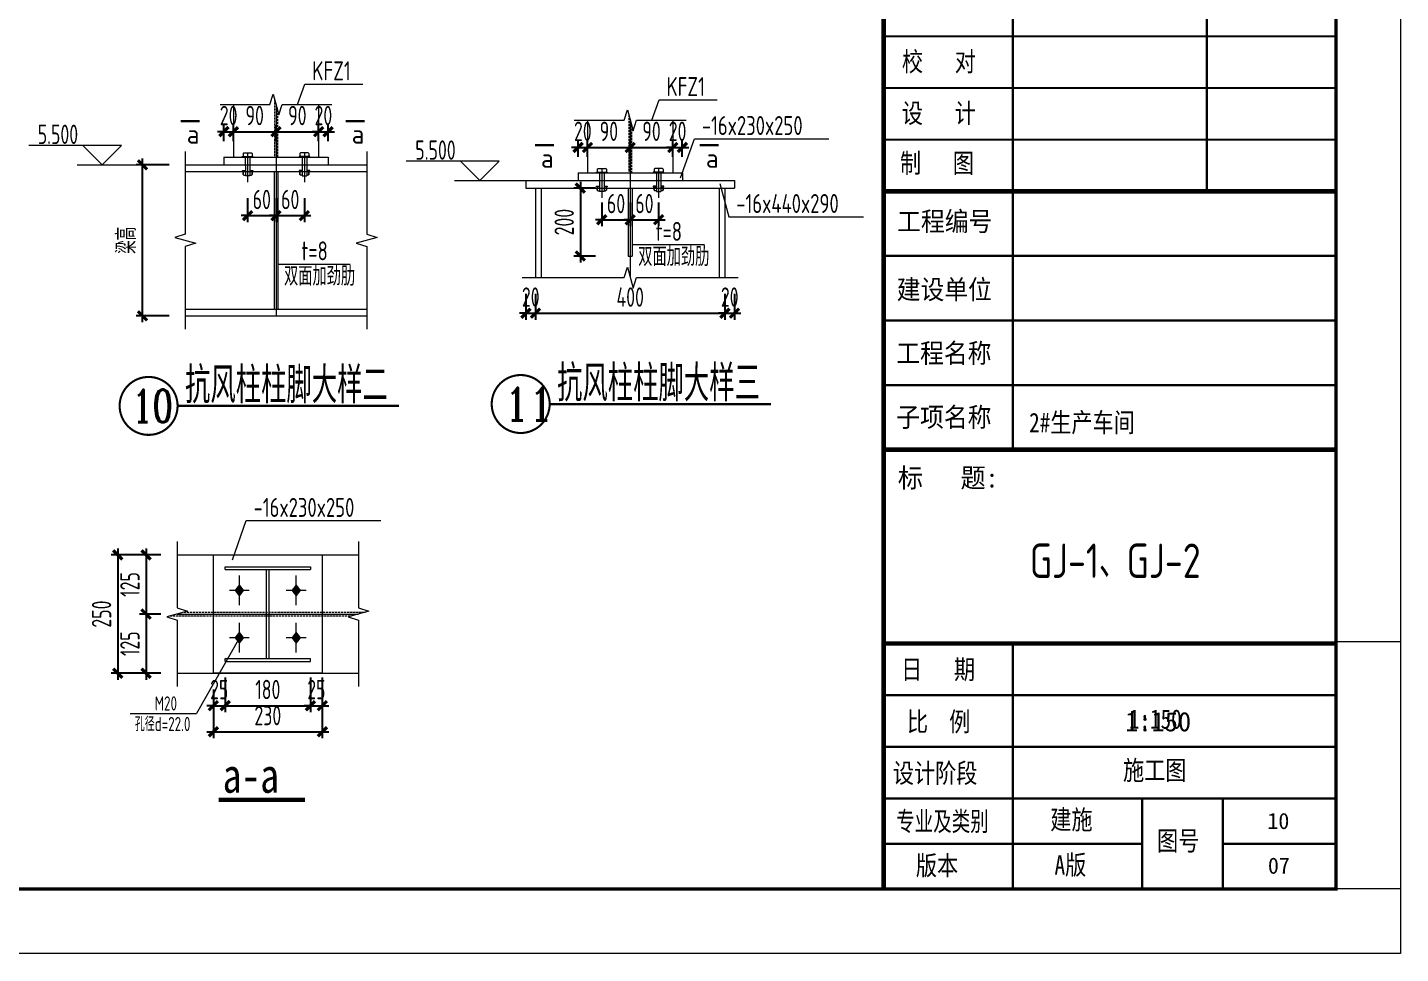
# Model space of a CAD drawing. Header units: millimetres. Extents: x 19781 to 898973, y -947928 to -267362.
# Drawn here: x 533595 to 565476, y -500940 to -479434 of the extents above; entities that cross this region are included whole.
import ezdxf
from ezdxf.enums import TextEntityAlignment as Align

# ---------------------------------------------------------------- set-up
doc = ezdxf.new("R2010")
doc.units = ezdxf.units.MM
doc.header["$LTSCALE"] = 100
doc.linetypes.add('DASH', pattern=[0.35, 0.25, -0.1])
doc.linetypes.add('DOTE', pattern=[2.42, 2, -0.2, 0.02, -0.2])
doc.layers.get('0').update_dxf_attribs({"lineweight": 18})
for name, color, linetype, lineweight in [('10', 7, 'Continuous', 18), ('1000', 2, 'Continuous', 18), ('AXIS', 3, 'Continuous', 18), ('BEAM_CON', 4, 'Continuous', 18), ('BORDER', 7, 'Continuous', 18), ('BZ_标准图框', 7, 'Continuous', 18), ('COLU', 7, 'Continuous', 18), ('DIM', 3, 'Continuous', 18), ('PUB_DIM', 3, 'Continuous', 18), ('PUB_TEXT', 7, 'Continuous', 18), ('PUB_TITLE', 4, 'Continuous', 18), ('TDB_文字', 3, 'Continuous', 18), ('TDB_细实线', 1, 'Continuous', 18), ('TEXT', 7, 'Continuous', 18), ('THICK', 6, 'Continuous', 18), ('THIN', 7, 'Continuous', 18), ('TK(图框线)', 45, 'Continuous', 18)]:
    doc.layers.add(name, color=color, linetype=linetype, lineweight=lineweight)
doc.layers.add('VHSoft_barcode', color=7, linetype='Continuous', lineweight=18, plot=False)
doc.styles.add('-宋体', font='')
doc.styles.add('7MMCN', font='simplex.shx', dxfattribs={"width": 0.7, "bigfont": 'hztxt.shx'})
doc.styles.add('_TCH_LABEL', font='complex.shx', dxfattribs={"bigfont": 'gbcbig.shx'})
doc.styles.add('HT', font='', dxfattribs={"width": 0.8})
doc.styles.add('TDB_仿宋字', font='', dxfattribs={"width": 0.8})
doc.styles.add('TSSD_Label', font='tssdeng.shx', dxfattribs={"width": 0.7, "bigfont": 'hztxt.shx'})
doc.styles.add('TSSD_Norm', font='tssdeng.shx', dxfattribs={"bigfont": 'hztxt.shx'})
doc.styles.add('TSSD_REIN', font='tssdeng.shx', dxfattribs={"width": 0.7, "bigfont": 'hztxt.shx'})
doc.styles.get('-宋体').set_extended_font_data('宋体')
doc.styles.get('HT').set_extended_font_data('宋体')
doc.styles.get('TDB_仿宋字').set_extended_font_data('宋体')
doc.dimstyles.new('TSSD_100_100', dxfattribs={"dimtxt": 300, "dimasz": 100, "dimexe": 100, "dimexo": 250, "dimgap": 100, "dimtad": 1, "dimdec": 0, "dimzin": 0, "dimdsep": 46, "dimtxsty": 'TSSD_REIN', "dimblk": 'ARCHTICK', "dimcen": 0, "dimdle": 100, "dimclrt": 7, "dimadec": 0, "dimazin": 0, "dimtfac": 1, "dimtdec": 0, "dimtix": 1, "dimtmove": 2, "dimatfit": 3, "dimfxl": 1, "dimtolj": 1, "dimtzin": 0, "dimarcsym": 0})

# ---------------------------------------------------------------- blocks, each defined once
blk = doc.blocks.new('_ArchTick_0')
at = {"color": 0, "linetype": 'ByBlock'}
blk.add_lwpolyline([(-0.71, -0.71, 0.5, 0.5, 0), (0.71, 0.71, 0.5, 0.5, 0)], format="xyseb", dxfattribs=at)
blk = doc.blocks.new('*X702')
at = {"layer": 'DIM', "color": 0, "lineweight": -2, "ltscale": 100, "transparency": 16777216}
for p, q in [((536886, -482624), (536116, -482624)), ((536266, -486281), (536266, -482474)), ((536886, -486131), (536116, -486131))]:
    blk.add_line(p, q, dxfattribs=at)
at = {"layer": 'DIM', "color": 0, "lineweight": -2, "ltscale": 100, "transparency": 16777216, "xscale": 150, "yscale": 150, "zscale": 150}
for p, rotation in [((536266, -482624), 90), ((536266, -486131), 270)]:
    blk.add_blockref('_ArchTick_0', p, dxfattribs=dict(at, rotation=rotation))
at = {"layer": 'DIM', "color": 7, "ltscale": 100, "transparency": 16777216, "insert": (535891, -484377), "char_height": 450, "width": 1350, "attachment_point": 5, "rotation": 90, "style": 'TSSD_REIN'}
blk.add_mtext('梁高', dxfattribs=at)
blk = doc.blocks.new('_ARCHTICK')
at = {"color": 0, "linetype": 'ByBlock', "const_width": 0.5}
blk.add_lwpolyline([(-0.5, -0.5), (0.5, 0.5)], dxfattribs=at)
blk = doc.blocks.new('A$C394D3578')
at = {"layer": 'BEAM_CON', "lineweight": 5}
for p, q in [((-913, 39), (887, 39)), ((-913, -21), (-913, 39)), ((887, 39), (887, -21)), ((-913, -21), (887, -21)), ((-43, -1901), (-43, -21)), ((17, -1901), (17, -21)), ((-913, -1901), (887, -1901)), ((-913, -1961), (-913, -1901)), ((-913, -1961), (887, -1961)), ((887, -1961), (887, -1901))]:
    blk.add_line(p, q, dxfattribs=at)
blk = doc.blocks.new('A$C5C7C78FF')
at = {"layer": '10'}
blk.add_hatch(color=0, dxfattribs=at).paths.add_polyline_path([(27, -141), (-73, -11), (27, 119), (127, -11)], flags=0)
at = {"layer": 'AXIS', "color": 0, "linetype": 'ByBlock'}
for p, q in [((27, -311), (27, 289)), ((227, -11), (-173, -11))]:
    blk.add_line(p, q, dxfattribs=at)
blk = doc.blocks.new('*X705')
at = {"layer": 'DIM', "color": 0, "lineweight": -2, "ltscale": 100, "transparency": 16777216}
for p, q in [((538156, -482073), (538156, -481704)), ((538376, -482073), (538376, -481704)), ((538156, -481854), (538006, -481854)), ((538156, -481854), (538376, -481854)), ((538376, -481854), (538526, -481854))]:
    blk.add_line(p, q, dxfattribs=at)
at = {"layer": 'DIM', "color": 0, "lineweight": -2, "ltscale": 100, "transparency": 16777216, "xscale": 150, "yscale": 150, "zscale": 150}
blk.add_blockref('_ArchTick_0', (538156, -481854), dxfattribs=at)
at = {"layer": 'DIM', "color": 0, "lineweight": -2, "ltscale": 100, "transparency": 16777216, "xscale": 150, "yscale": 150, "zscale": 150, "rotation": 180}
blk.add_blockref('_ArchTick_0', (538376, -481854), dxfattribs=at)
at = {"layer": 'DIM', "color": 7, "ltscale": 100, "transparency": 16777216, "insert": (538266, -481479), "char_height": 450, "width": 1530, "attachment_point": 5, "style": 'TSSD_REIN'}
blk.add_mtext('20', dxfattribs=at)
blk = doc.blocks.new('*X706')
at = {"layer": 'DIM', "color": 0, "lineweight": -2, "ltscale": 100, "transparency": 16777216}
for p, q in [((538376, -482073), (538376, -481704)), ((539366, -482073), (539366, -481704)), ((538226, -481854), (539516, -481854))]:
    blk.add_line(p, q, dxfattribs=at)
at = {"layer": 'DIM', "color": 0, "lineweight": -2, "ltscale": 100, "transparency": 16777216, "xscale": 150, "yscale": 150, "zscale": 150, "rotation": 180}
blk.add_blockref('_ArchTick_0', (538376, -481854), dxfattribs=at)
at = {"layer": 'DIM', "color": 0, "lineweight": -2, "ltscale": 100, "transparency": 16777216, "xscale": 150, "yscale": 150, "zscale": 150}
blk.add_blockref('_ArchTick_0', (539366, -481854), dxfattribs=at)
at = {"layer": 'DIM', "color": 7, "ltscale": 100, "transparency": 16777216, "insert": (538871, -481479), "char_height": 450, "width": 1530, "attachment_point": 5, "style": 'TSSD_REIN'}
blk.add_mtext('90', dxfattribs=at)
blk = doc.blocks.new('*X707')
at = {"layer": 'DIM', "color": 0, "lineweight": -2, "ltscale": 100, "transparency": 16777216}
for p, q in [((539366, -482073), (539366, -481704)), ((540356, -482073), (540356, -481704)), ((539216, -481854), (540506, -481854))]:
    blk.add_line(p, q, dxfattribs=at)
at = {"layer": 'DIM', "color": 0, "lineweight": -2, "ltscale": 100, "transparency": 16777216, "xscale": 150, "yscale": 150, "zscale": 150, "rotation": 180}
blk.add_blockref('_ArchTick_0', (539366, -481854), dxfattribs=at)
at = {"layer": 'DIM', "color": 0, "lineweight": -2, "ltscale": 100, "transparency": 16777216, "xscale": 150, "yscale": 150, "zscale": 150}
blk.add_blockref('_ArchTick_0', (540356, -481854), dxfattribs=at)
at = {"layer": 'DIM', "color": 7, "ltscale": 100, "transparency": 16777216, "insert": (539861, -481479), "char_height": 450, "width": 1530, "attachment_point": 5, "style": 'TSSD_REIN'}
blk.add_mtext('90', dxfattribs=at)
blk = doc.blocks.new('*X708')
at = {"layer": 'DIM', "color": 0, "lineweight": -2, "ltscale": 100, "transparency": 16777216}
for p, q in [((540356, -482073), (540356, -481704)), ((540576, -482073), (540576, -481704)), ((540356, -481854), (540206, -481854)), ((540356, -481854), (540576, -481854)), ((540576, -481854), (540726, -481854))]:
    blk.add_line(p, q, dxfattribs=at)
at = {"layer": 'DIM', "color": 0, "lineweight": -2, "ltscale": 100, "transparency": 16777216, "xscale": 150, "yscale": 150, "zscale": 150}
blk.add_blockref('_ArchTick_0', (540356, -481854), dxfattribs=at)
at = {"layer": 'DIM', "color": 0, "lineweight": -2, "ltscale": 100, "transparency": 16777216, "xscale": 150, "yscale": 150, "zscale": 150, "rotation": 180}
blk.add_blockref('_ArchTick_0', (540576, -481854), dxfattribs=at)
at = {"layer": 'DIM', "color": 7, "ltscale": 100, "transparency": 16777216, "insert": (540466, -481479), "char_height": 450, "width": 1530, "attachment_point": 5, "style": 'TSSD_REIN'}
blk.add_mtext('20', dxfattribs=at)
blk = doc.blocks.new('*X709')
at = {"layer": 'DIM', "color": 0, "lineweight": -2, "ltscale": 100, "transparency": 16777216}
for p, q in [((538707, -483401), (538707, -483954)), ((539366, -483401), (539366, -483954)), ((538707, -483804), (538557, -483804)), ((538707, -483804), (539366, -483804)), ((539366, -483804), (539516, -483804))]:
    blk.add_line(p, q, dxfattribs=at)
at = {"layer": 'DIM', "color": 0, "lineweight": -2, "ltscale": 100, "transparency": 16777216, "xscale": 150, "yscale": 150, "zscale": 150}
blk.add_blockref('_ArchTick_0', (538707, -483804), dxfattribs=at)
at = {"layer": 'DIM', "color": 0, "lineweight": -2, "ltscale": 100, "transparency": 16777216, "xscale": 150, "yscale": 150, "zscale": 150, "rotation": 180}
blk.add_blockref('_ArchTick_0', (539366, -483804), dxfattribs=at)
at = {"layer": 'DIM', "color": 7, "ltscale": 100, "transparency": 16777216, "insert": (539036, -483429), "char_height": 450, "width": 1485, "attachment_point": 5, "style": 'TSSD_REIN'}
blk.add_mtext('60', dxfattribs=at)
blk = doc.blocks.new('*X710')
at = {"layer": 'DIM', "color": 0, "lineweight": -2, "ltscale": 100, "transparency": 16777216}
for p, q in [((539366, -483401), (539366, -483954)), ((540025, -483401), (540025, -483954)), ((539366, -483804), (539216, -483804)), ((539366, -483804), (540025, -483804)), ((540025, -483804), (540175, -483804))]:
    blk.add_line(p, q, dxfattribs=at)
at = {"layer": 'DIM', "color": 0, "lineweight": -2, "ltscale": 100, "transparency": 16777216, "xscale": 150, "yscale": 150, "zscale": 150}
blk.add_blockref('_ArchTick_0', (539366, -483804), dxfattribs=at)
at = {"layer": 'DIM', "color": 0, "lineweight": -2, "ltscale": 100, "transparency": 16777216, "xscale": 150, "yscale": 150, "zscale": 150, "rotation": 180}
blk.add_blockref('_ArchTick_0', (540025, -483804), dxfattribs=at)
at = {"layer": 'DIM', "color": 7, "ltscale": 100, "transparency": 16777216, "insert": (539696, -483429), "char_height": 450, "width": 1485, "attachment_point": 5, "style": 'TSSD_REIN'}
blk.add_mtext('60', dxfattribs=at)
blk = doc.blocks.new('*X711')
at = {"layer": 'DIM', "color": 0, "lineweight": -2, "ltscale": 100, "transparency": 16777216}
for p, q in [((538186, -494532), (538186, -495334)), ((537911, -494807), (537911, -495334)), ((537911, -495184), (537761, -495184)), ((537911, -495184), (538186, -495184)), ((538186, -495184), (538336, -495184))]:
    blk.add_line(p, q, dxfattribs=at)
at = {"layer": 'DIM', "color": 0, "lineweight": -2, "ltscale": 100, "transparency": 16777216, "xscale": 150, "yscale": 150, "zscale": 150}
blk.add_blockref('_ArchTick_0', (537911, -495184), dxfattribs=at)
at = {"layer": 'DIM', "color": 0, "lineweight": -2, "ltscale": 100, "transparency": 16777216, "xscale": 150, "yscale": 150, "zscale": 150, "rotation": 180}
blk.add_blockref('_ArchTick_0', (538186, -495184), dxfattribs=at)
at = {"layer": 'DIM', "color": 7, "ltscale": 100, "transparency": 16777216, "insert": (538048, -494809), "char_height": 450, "width": 1530, "attachment_point": 5, "style": 'TSSD_REIN'}
blk.add_mtext('25', dxfattribs=at)
blk = doc.blocks.new('*X712')
at = {"layer": 'DIM', "color": 0, "lineweight": -2, "ltscale": 100, "transparency": 16777216}
for p, q in [((538186, -494532), (538186, -495334)), ((540166, -494532), (540166, -495334)), ((538036, -495184), (540316, -495184))]:
    blk.add_line(p, q, dxfattribs=at)
at = {"layer": 'DIM', "color": 0, "lineweight": -2, "ltscale": 100, "transparency": 16777216, "xscale": 150, "yscale": 150, "zscale": 150, "rotation": 180}
blk.add_blockref('_ArchTick_0', (538186, -495184), dxfattribs=at)
at = {"layer": 'DIM', "color": 0, "lineweight": -2, "ltscale": 100, "transparency": 16777216, "xscale": 150, "yscale": 150, "zscale": 150}
blk.add_blockref('_ArchTick_0', (540166, -495184), dxfattribs=at)
at = {"layer": 'DIM', "color": 7, "ltscale": 100, "transparency": 16777216, "insert": (539176, -494809), "char_height": 450, "width": 2295, "attachment_point": 5, "style": 'TSSD_REIN'}
blk.add_mtext('180', dxfattribs=at)
blk = doc.blocks.new('*X713')
at = {"layer": 'DIM', "color": 0, "lineweight": -2, "ltscale": 100, "transparency": 16777216}
for p, q in [((540166, -494532), (540166, -495334)), ((540441, -494532), (540441, -495334)), ((540166, -495184), (540016, -495184)), ((540166, -495184), (540441, -495184)), ((540441, -495184), (540591, -495184))]:
    blk.add_line(p, q, dxfattribs=at)
at = {"layer": 'DIM', "color": 0, "lineweight": -2, "ltscale": 100, "transparency": 16777216, "xscale": 150, "yscale": 150, "zscale": 150}
blk.add_blockref('_ArchTick_0', (540166, -495184), dxfattribs=at)
at = {"layer": 'DIM', "color": 0, "lineweight": -2, "ltscale": 100, "transparency": 16777216, "xscale": 150, "yscale": 150, "zscale": 150, "rotation": 180}
blk.add_blockref('_ArchTick_0', (540441, -495184), dxfattribs=at)
at = {"layer": 'DIM', "color": 7, "ltscale": 100, "transparency": 16777216, "insert": (540303, -494809), "char_height": 450, "width": 1530, "attachment_point": 5, "style": 'TSSD_REIN'}
blk.add_mtext('25', dxfattribs=at)
blk = doc.blocks.new('*X714')
at = {"layer": 'DIM', "color": 0, "lineweight": -2, "ltscale": 100, "transparency": 16777216}
for p, q in [((536349, -491532), (536349, -493207)), ((536695, -491682), (536199, -491682)), ((536695, -493057), (536199, -493057))]:
    blk.add_line(p, q, dxfattribs=at)
at = {"layer": 'DIM', "color": 0, "lineweight": -2, "ltscale": 100, "transparency": 16777216, "xscale": 150, "yscale": 150, "zscale": 150}
for p, rotation in [((536349, -491682), 90), ((536349, -493057), 270)]:
    blk.add_blockref('_ArchTick_0', p, dxfattribs=dict(at, rotation=rotation))
at = {"layer": 'DIM', "color": 7, "ltscale": 100, "transparency": 16777216, "insert": (535974, -492369), "char_height": 450, "width": 2295, "attachment_point": 5, "rotation": 90, "style": 'TSSD_REIN'}
blk.add_mtext('125', dxfattribs=at)
blk = doc.blocks.new('*X715')
at = {"layer": 'DIM', "color": 0, "lineweight": -2, "ltscale": 100, "transparency": 16777216}
for p, q in [((536695, -493057), (536199, -493057)), ((536349, -492907), (536349, -494582)), ((536695, -494432), (536199, -494432))]:
    blk.add_line(p, q, dxfattribs=at)
at = {"layer": 'DIM', "color": 0, "lineweight": -2, "ltscale": 100, "transparency": 16777216, "xscale": 150, "yscale": 150, "zscale": 150}
for p, rotation in [((536349, -493057), 90), ((536349, -494432), 270)]:
    blk.add_blockref('_ArchTick_0', p, dxfattribs=dict(at, rotation=rotation))
at = {"layer": 'DIM', "color": 7, "ltscale": 100, "transparency": 16777216, "insert": (535974, -493744), "char_height": 450, "width": 2295, "attachment_point": 5, "rotation": 90, "style": 'TSSD_REIN'}
blk.add_mtext('125', dxfattribs=at)
blk = doc.blocks.new('*X716')
at = {"layer": 'DIM', "color": 0, "lineweight": -2, "ltscale": 100, "transparency": 16777216}
for p, q in [((535690, -491532), (535690, -494582)), ((536695, -491682), (535540, -491682)), ((536695, -494432), (535540, -494432))]:
    blk.add_line(p, q, dxfattribs=at)
at = {"layer": 'DIM', "color": 0, "lineweight": -2, "ltscale": 100, "transparency": 16777216, "xscale": 150, "yscale": 150, "zscale": 150}
for p, rotation in [((535690, -491682), 90), ((535690, -494432), 270)]:
    blk.add_blockref('_ArchTick_0', p, dxfattribs=dict(at, rotation=rotation))
at = {"layer": 'DIM', "color": 7, "ltscale": 100, "transparency": 16777216, "insert": (535315, -493057), "char_height": 450, "width": 2430, "attachment_point": 5, "rotation": 90, "style": 'TSSD_REIN'}
blk.add_mtext('250', dxfattribs=at)
blk = doc.blocks.new('*X717')
at = {"layer": 'DIM', "color": 0, "lineweight": -2, "ltscale": 100, "transparency": 16777216}
for p, q in [((537911, -494807), (537911, -495940)), ((540441, -494807), (540441, -495940)), ((537761, -495790), (540591, -495790))]:
    blk.add_line(p, q, dxfattribs=at)
at = {"layer": 'DIM', "color": 0, "lineweight": -2, "ltscale": 100, "transparency": 16777216, "xscale": 150, "yscale": 150, "zscale": 150, "rotation": 180}
blk.add_blockref('_ArchTick_0', (537911, -495790), dxfattribs=at)
at = {"layer": 'DIM', "color": 0, "lineweight": -2, "ltscale": 100, "transparency": 16777216, "xscale": 150, "yscale": 150, "zscale": 150}
blk.add_blockref('_ArchTick_0', (540441, -495790), dxfattribs=at)
at = {"layer": 'DIM', "color": 7, "ltscale": 100, "transparency": 16777216, "insert": (539176, -495415), "char_height": 450, "width": 2430, "attachment_point": 5, "style": 'TSSD_REIN'}
blk.add_mtext('230', dxfattribs=at)
blk = doc.blocks.new('*X718')
at = {"layer": 'DIM', "color": 0, "lineweight": -2, "ltscale": 100, "transparency": 16777216}
for p, q in [((546380, -482220), (546230, -482220)), ((546380, -482438), (546380, -482070)), ((546380, -482220), (546600, -482220)), ((546600, -482438), (546600, -482070)), ((546600, -482220), (546750, -482220))]:
    blk.add_line(p, q, dxfattribs=at)
at = {"layer": 'DIM', "color": 0, "lineweight": -2, "ltscale": 100, "transparency": 16777216, "xscale": 150, "yscale": 150, "zscale": 150}
blk.add_blockref('_ArchTick_0', (546380, -482220), dxfattribs=at)
at = {"layer": 'DIM', "color": 0, "lineweight": -2, "ltscale": 100, "transparency": 16777216, "xscale": 150, "yscale": 150, "zscale": 150, "rotation": 180}
blk.add_blockref('_ArchTick_0', (546600, -482220), dxfattribs=at)
at = {"layer": 'DIM', "color": 7, "ltscale": 100, "transparency": 16777216, "insert": (546490, -481845), "char_height": 450, "width": 1530, "attachment_point": 5, "style": 'TSSD_REIN'}
blk.add_mtext('20', dxfattribs=at)
blk = doc.blocks.new('*X719')
at = {"layer": 'DIM', "color": 0, "lineweight": -2, "ltscale": 100, "transparency": 16777216}
for p, q in [((546450, -482220), (547740, -482220)), ((546600, -482438), (546600, -482070)), ((547590, -482438), (547590, -482070))]:
    blk.add_line(p, q, dxfattribs=at)
at = {"layer": 'DIM', "color": 0, "lineweight": -2, "ltscale": 100, "transparency": 16777216, "xscale": 150, "yscale": 150, "zscale": 150, "rotation": 180}
blk.add_blockref('_ArchTick_0', (546600, -482220), dxfattribs=at)
at = {"layer": 'DIM', "color": 0, "lineweight": -2, "ltscale": 100, "transparency": 16777216, "xscale": 150, "yscale": 150, "zscale": 150}
blk.add_blockref('_ArchTick_0', (547590, -482220), dxfattribs=at)
at = {"layer": 'DIM', "color": 7, "ltscale": 100, "transparency": 16777216, "insert": (547095, -481845), "char_height": 450, "width": 1530, "attachment_point": 5, "style": 'TSSD_REIN'}
blk.add_mtext('90', dxfattribs=at)
blk = doc.blocks.new('*X720')
at = {"layer": 'DIM', "color": 0, "lineweight": -2, "ltscale": 100, "transparency": 16777216}
for p, q in [((547440, -482220), (548730, -482220)), ((547590, -482438), (547590, -482070)), ((548580, -482438), (548580, -482070))]:
    blk.add_line(p, q, dxfattribs=at)
at = {"layer": 'DIM', "color": 0, "lineweight": -2, "ltscale": 100, "transparency": 16777216, "xscale": 150, "yscale": 150, "zscale": 150, "rotation": 180}
blk.add_blockref('_ArchTick_0', (547590, -482220), dxfattribs=at)
at = {"layer": 'DIM', "color": 0, "lineweight": -2, "ltscale": 100, "transparency": 16777216, "xscale": 150, "yscale": 150, "zscale": 150}
blk.add_blockref('_ArchTick_0', (548580, -482220), dxfattribs=at)
at = {"layer": 'DIM', "color": 7, "ltscale": 100, "transparency": 16777216, "insert": (548085, -481845), "char_height": 450, "width": 1530, "attachment_point": 5, "style": 'TSSD_REIN'}
blk.add_mtext('90', dxfattribs=at)
blk = doc.blocks.new('*X721')
at = {"layer": 'DIM', "color": 0, "lineweight": -2, "ltscale": 100, "transparency": 16777216}
for p, q in [((548580, -482220), (548430, -482220)), ((548580, -482438), (548580, -482070)), ((548580, -482220), (548800, -482220)), ((548800, -482438), (548800, -482070)), ((548800, -482220), (548950, -482220))]:
    blk.add_line(p, q, dxfattribs=at)
at = {"layer": 'DIM', "color": 0, "lineweight": -2, "ltscale": 100, "transparency": 16777216, "xscale": 150, "yscale": 150, "zscale": 150}
blk.add_blockref('_ArchTick_0', (548580, -482220), dxfattribs=at)
at = {"layer": 'DIM', "color": 0, "lineweight": -2, "ltscale": 100, "transparency": 16777216, "xscale": 150, "yscale": 150, "zscale": 150, "rotation": 180}
blk.add_blockref('_ArchTick_0', (548800, -482220), dxfattribs=at)
at = {"layer": 'DIM', "color": 7, "ltscale": 100, "transparency": 16777216, "insert": (548690, -481845), "char_height": 450, "width": 1530, "attachment_point": 5, "style": 'TSSD_REIN'}
blk.add_mtext('20', dxfattribs=at)
blk = doc.blocks.new('*X722')
at = {"layer": 'DIM', "color": 0, "lineweight": -2, "ltscale": 100, "transparency": 16777216}
for p, q in [((546931, -483496), (546931, -484049)), ((547590, -483496), (547590, -484049)), ((546931, -483899), (546781, -483899)), ((546931, -483899), (547590, -483899)), ((547590, -483899), (547740, -483899))]:
    blk.add_line(p, q, dxfattribs=at)
at = {"layer": 'DIM', "color": 0, "lineweight": -2, "ltscale": 100, "transparency": 16777216, "xscale": 150, "yscale": 150, "zscale": 150}
blk.add_blockref('_ArchTick_0', (546931, -483899), dxfattribs=at)
at = {"layer": 'DIM', "color": 0, "lineweight": -2, "ltscale": 100, "transparency": 16777216, "xscale": 150, "yscale": 150, "zscale": 150, "rotation": 180}
blk.add_blockref('_ArchTick_0', (547590, -483899), dxfattribs=at)
at = {"layer": 'DIM', "color": 7, "ltscale": 100, "transparency": 16777216, "insert": (547261, -483524), "char_height": 450, "width": 1485, "attachment_point": 5, "style": 'TSSD_REIN'}
blk.add_mtext('60', dxfattribs=at)
blk = doc.blocks.new('*X723')
at = {"layer": 'DIM', "color": 0, "lineweight": -2, "ltscale": 100, "transparency": 16777216}
for p, q in [((547590, -483496), (547590, -484049)), ((548250, -483496), (548250, -484049)), ((547590, -483899), (547440, -483899)), ((547590, -483899), (548250, -483899)), ((548250, -483899), (548400, -483899))]:
    blk.add_line(p, q, dxfattribs=at)
at = {"layer": 'DIM', "color": 0, "lineweight": -2, "ltscale": 100, "transparency": 16777216, "xscale": 150, "yscale": 150, "zscale": 150}
blk.add_blockref('_ArchTick_0', (547590, -483899), dxfattribs=at)
at = {"layer": 'DIM', "color": 0, "lineweight": -2, "ltscale": 100, "transparency": 16777216, "xscale": 150, "yscale": 150, "zscale": 150, "rotation": 180}
blk.add_blockref('_ArchTick_0', (548250, -483899), dxfattribs=at)
at = {"layer": 'DIM', "color": 7, "ltscale": 100, "transparency": 16777216, "insert": (547920, -483524), "char_height": 450, "width": 1485, "attachment_point": 5, "style": 'TSSD_REIN'}
blk.add_mtext('60', dxfattribs=at)
blk = doc.blocks.new('*X724')
at = {"layer": 'DIM', "color": 0, "lineweight": -2, "ltscale": 100, "transparency": 16777216}
for p, q in [((545170, -485618), (545170, -486220)), ((545390, -485618), (545390, -486220)), ((545170, -486070), (545020, -486070)), ((545170, -486070), (545390, -486070)), ((545390, -486070), (545540, -486070))]:
    blk.add_line(p, q, dxfattribs=at)
at = {"layer": 'DIM', "color": 0, "lineweight": -2, "ltscale": 100, "transparency": 16777216, "xscale": 150, "yscale": 150, "zscale": 150}
blk.add_blockref('_ArchTick_0', (545170, -486070), dxfattribs=at)
at = {"layer": 'DIM', "color": 0, "lineweight": -2, "ltscale": 100, "transparency": 16777216, "xscale": 150, "yscale": 150, "zscale": 150, "rotation": 180}
blk.add_blockref('_ArchTick_0', (545390, -486070), dxfattribs=at)
at = {"layer": 'DIM', "color": 7, "ltscale": 100, "transparency": 16777216, "insert": (545280, -485695), "char_height": 450, "width": 1530, "attachment_point": 5, "style": 'TSSD_REIN'}
blk.add_mtext('20', dxfattribs=at)
blk = doc.blocks.new('*X725')
at = {"layer": 'DIM', "color": 0, "lineweight": -2, "ltscale": 100, "transparency": 16777216}
for p, q in [((545390, -485618), (545390, -486220)), ((549790, -485618), (549790, -486220)), ((545240, -486070), (549940, -486070))]:
    blk.add_line(p, q, dxfattribs=at)
at = {"layer": 'DIM', "color": 0, "lineweight": -2, "ltscale": 100, "transparency": 16777216, "xscale": 150, "yscale": 150, "zscale": 150, "rotation": 180}
blk.add_blockref('_ArchTick_0', (545390, -486070), dxfattribs=at)
at = {"layer": 'DIM', "color": 0, "lineweight": -2, "ltscale": 100, "transparency": 16777216, "xscale": 150, "yscale": 150, "zscale": 150}
blk.add_blockref('_ArchTick_0', (549790, -486070), dxfattribs=at)
at = {"layer": 'DIM', "color": 7, "ltscale": 100, "transparency": 16777216, "insert": (547590, -485695), "char_height": 450, "width": 2430, "attachment_point": 5, "style": 'TSSD_REIN'}
blk.add_mtext('400', dxfattribs=at)
blk = doc.blocks.new('*X726')
at = {"layer": 'DIM', "color": 0, "lineweight": -2, "ltscale": 100, "transparency": 16777216}
for p, q in [((549790, -485618), (549790, -486220)), ((550010, -485618), (550010, -486220)), ((549790, -486070), (549640, -486070)), ((549790, -486070), (550010, -486070)), ((550010, -486070), (550160, -486070))]:
    blk.add_line(p, q, dxfattribs=at)
at = {"layer": 'DIM', "color": 0, "lineweight": -2, "ltscale": 100, "transparency": 16777216, "xscale": 150, "yscale": 150, "zscale": 150}
blk.add_blockref('_ArchTick_0', (549790, -486070), dxfattribs=at)
at = {"layer": 'DIM', "color": 0, "lineweight": -2, "ltscale": 100, "transparency": 16777216, "xscale": 150, "yscale": 150, "zscale": 150, "rotation": 180}
blk.add_blockref('_ArchTick_0', (550010, -486070), dxfattribs=at)
at = {"layer": 'DIM', "color": 7, "ltscale": 100, "transparency": 16777216, "insert": (549900, -485695), "char_height": 450, "width": 1530, "attachment_point": 5, "style": 'TSSD_REIN'}
blk.add_mtext('20', dxfattribs=at)
blk = doc.blocks.new('*X727')
at = {"layer": 'DIM', "color": 0, "lineweight": -2, "ltscale": 100, "transparency": 16777216}
for p, q in [((546781, -483165), (546282, -483165)), ((546432, -483015), (546432, -484892)), ((546781, -484742), (546282, -484742))]:
    blk.add_line(p, q, dxfattribs=at)
at = {"layer": 'DIM', "color": 0, "lineweight": -2, "ltscale": 100, "transparency": 16777216, "xscale": 150, "yscale": 150, "zscale": 150}
for p, rotation in [((546432, -483165), 90), ((546432, -484742), 270)]:
    blk.add_blockref('_ArchTick_0', p, dxfattribs=dict(at, rotation=rotation))
at = {"layer": 'DIM', "color": 7, "ltscale": 100, "transparency": 16777216, "insert": (546057, -483954), "char_height": 450, "width": 2430, "attachment_point": 5, "rotation": 90, "style": 'TSSD_REIN'}
blk.add_mtext('200', dxfattribs=at)

msp = doc.modelspace()

# ---------------------------------------------------------------- linework, layer by layer
at = {"layer": '1000'}
for points in [[(537080.74, -488222.53, 54.06, 54.06, 0), (542220.86, -488222.53, 54.06, 54.06, 0)], [(545719.74, -488178.53, 54.06, 54.06, 0), (550859.86, -488178.53, 54.06, 54.06, 0)]]:
    msp.add_lwpolyline(points, format="xyseb", dxfattribs=at)
at = {"layer": 'AXIS', "lineweight": 5}
for p, q in [((539366.1, -481223.81), (539366.1, -486130.78)), ((547590.23, -481611.1), (547590.23, -485242.57)), ((537069.52, -493056.99), (541282.1, -493056.99))]:
    msp.add_line(p, q, dxfattribs=at)
at = {"layer": 'AXIS', "lineweight": 5, "ltscale": 0.2}
for p, q in [((538706.75, -482343.62), (538706.75, -483025.62)), ((540025.45, -482343.62), (540025.45, -483025.62)), ((546930.88, -482708.91), (546930.88, -483390.91)), ((548249.58, -482708.91), (548249.58, -483390.91))]:
    msp.add_line(p, q, dxfattribs=at)
at = {"layer": 'AXIS'}
for points in [[(537080.74, -488222.53, 48.05, 48.05, 1), (535735.26, -488222.53, 48.05, 48.05, 1)], [(545719.74, -488178.53, 48.05, 48.05, 1), (544374.26, -488178.53, 48.05, 48.05, 1)]]:
    msp.add_lwpolyline(points, format="xyseb", close=True, dxfattribs=at)
at = {"layer": 'BEAM_CON', "lineweight": 5}
for p, q in [((538376.1, -481223.81), (538376.1, -482447.59)), ((540356.1, -481223.81), (540356.1, -482447.59)), ((546600.23, -481589.1), (546600.23, -482812.88)), ((548580.23, -481589.1), (548580.23, -482812.88)), ((538600.5, -482361.22), (538618.1, -482343.62)), ((538618.1, -482343.62), (538794.1, -482343.62)), ((538811.7, -482361.22), (538794.1, -482343.62)), ((539920.5, -482361.22), (539938.1, -482343.62)), ((540114.1, -482343.62), (539938.1, -482343.62)), ((540131.7, -482361.22), (540114.1, -482343.62)), ((537259.81, -482623.59), (541472.39, -482623.59)), ((538156.1, -482447.59), (540576.1, -482447.59)), ((538156.1, -482447.59), (538156.1, -482623.59)), ((538600.5, -482361.22), (538600.5, -482431.62)), ((538653.3, -482431.62), (538653.67, -482875.64)), ((538758.9, -482431.62), (538759.27, -482875.64)), ((538811.7, -482361.22), (538811.7, -482431.62)), ((539920.5, -482361.22), (539920.5, -482431.62)), ((539973.3, -482431.62), (539972.93, -482875.64)), ((540078.9, -482431.62), (540078.53, -482875.64)), ((540131.7, -482361.22), (540131.7, -482431.62)), ((540576.1, -482447.59), (540576.1, -482623.59)), ((537259.81, -482777.59), (541472.39, -482777.59)), ((538600.58, -482787.54), (538616.55, -482771.56)), ((538600.58, -482844.7), (538600.58, -482787.54)), ((538600.58, -482787.54), (538600.58, -482844.7)), ((538600.58, -482844.7), (538618.18, -482862.3)), ((538618.18, -482862.3), (538653.38, -482862.3)), ((538759.27, -482875.64), (538653.67, -482875.64)), ((538758.98, -482862.3), (538794.18, -482862.3)), ((538811.78, -482844.7), (538794.18, -482862.3)), ((538811.78, -482787.54), (538795.8, -482771.56)), ((538811.78, -482844.7), (538811.78, -482787.54)), ((538811.78, -482787.54), (538811.78, -482844.7)), ((539322.1, -482777.59), (539322.1, -485976.78)), ((539410.1, -482777.59), (539410.1, -485976.78)), ((539920.43, -482787.54), (539936.4, -482771.56)), ((539920.43, -482844.7), (539920.43, -482787.54)), ((539920.43, -482787.54), (539920.43, -482844.7)), ((539920.43, -482844.7), (539938.03, -482862.3)), ((539973.23, -482862.3), (539938.03, -482862.3)), ((539972.93, -482875.64), (540078.53, -482875.64)), ((540114.03, -482862.3), (540078.83, -482862.3)), ((540131.63, -482844.7), (540114.03, -482862.3)), ((540131.63, -482787.54), (540115.65, -482771.56)), ((540131.63, -482844.7), (540131.63, -482787.54)), ((540131.63, -482787.54), (540131.63, -482844.7)), ((545170.23, -482988.88), (550010.23, -482988.88)), ((545170.23, -482988.88), (545170.23, -483164.88)), ((546380.23, -482812.88), (548800.23, -482812.88)), ((546380.23, -482812.88), (546380.23, -482988.88)), ((546824.63, -482726.51), (546842.23, -482708.91)), ((546824.63, -482726.51), (546824.63, -482796.91)), ((546842.23, -482708.91), (547018.23, -482708.91)), ((546877.43, -482796.91), (546877.8, -483240.93)), ((546983.03, -482796.91), (546983.4, -483240.93)), ((547035.83, -482726.51), (547018.23, -482708.91)), ((547035.83, -482726.51), (547035.83, -482796.91)), ((548144.63, -482726.51), (548162.23, -482708.91)), ((548144.63, -482726.51), (548144.63, -482796.91)), ((548338.23, -482708.91), (548162.23, -482708.91)), ((548197.43, -482796.91), (548197.06, -483240.93)), ((548303.03, -482796.91), (548302.66, -483240.93)), ((548355.83, -482726.51), (548338.23, -482708.91)), ((548355.83, -482726.51), (548355.83, -482796.91)), ((548800.23, -482812.88), (548800.23, -482988.88)), ((550010.23, -482988.88), (550010.23, -483164.88)), ((545170.23, -483164.88), (550010.23, -483164.88)), ((545390.23, -483164.88), (545390.23, -485242.57)), ((545522.23, -483164.88), (545522.23, -485242.57)), ((546824.71, -483152.83), (546840.68, -483136.85)), ((546824.71, -483209.99), (546824.71, -483152.83)), ((546824.71, -483152.83), (546824.71, -483209.99)), ((546824.71, -483209.99), (546842.31, -483227.59)), ((546842.31, -483227.59), (546877.51, -483227.59)), ((546983.4, -483240.93), (546877.8, -483240.93)), ((546983.11, -483227.59), (547018.31, -483227.59)), ((547035.91, -483209.99), (547018.31, -483227.59)), ((547035.91, -483152.83), (547019.94, -483136.85)), ((547035.91, -483209.99), (547035.91, -483152.83)), ((547035.91, -483152.83), (547035.91, -483209.99)), ((547546.23, -483164.88), (547546.23, -484742.18)), ((547634.23, -483164.88), (547634.23, -484742.18)), ((548144.56, -483152.83), (548160.53, -483136.85)), ((548144.56, -483209.99), (548144.56, -483152.83)), ((548144.56, -483152.83), (548144.56, -483209.99)), ((548144.56, -483209.99), (548162.16, -483227.59)), ((548197.36, -483227.59), (548162.16, -483227.59)), ((548197.06, -483240.93), (548302.66, -483240.93)), ((548338.16, -483227.59), (548302.96, -483227.59)), ((548355.76, -483209.99), (548338.16, -483227.59)), ((548355.76, -483152.83), (548339.78, -483136.85)), ((548355.76, -483209.99), (548355.76, -483152.83)), ((548355.76, -483152.83), (548355.76, -483209.99)), ((549658.23, -483164.88), (549658.23, -485242.57)), ((549790.23, -483164.88), (549790.23, -485242.57)), ((547546.23, -484742.18), (547634.23, -484742.18)), ((537259.81, -485976.78), (541472.39, -485976.78)), ((537259.81, -486130.78), (541472.39, -486130.78)), ((537069.52, -491681.99), (541282.1, -491681.99)), ((537069.52, -494431.99), (541282.1, -494431.99))]:
    msp.add_line(p, q, dxfattribs=at)
at = {"layer": 'BEAM_CON', "linetype": 'DASH', "lineweight": 5, "ltscale": 2}
for p, q in [((539333.1, -481102.81), (539333.1, -482447.59)), ((539399.1, -481344.81), (539399.1, -482447.59)), ((547557.23, -481468.1), (547557.23, -482812.88)), ((547623.23, -481710.1), (547623.23, -482812.88)), ((536908.19, -493100.99), (541120.76, -493100.99)), ((537230.85, -493012.99), (541443.43, -493012.99))]:
    msp.add_line(p, q, dxfattribs=at)
at = {"layer": 'BEAM_CON', "lineweight": 5}
for points in [[(538653.3, -482447.59), (538583.95, -482447.59), (538583.95, -482431.62), (538829.55, -482431.62), (538829.55, -482447.59), (538758.9, -482447.59)], [(540078.9, -482447.59), (540148.25, -482447.59), (540148.25, -482431.62), (539902.65, -482431.62), (539902.65, -482447.59), (539973.3, -482447.59)], [(538653.38, -482771.56), (538584.02, -482771.56), (538584.02, -482755.59), (538653.38, -482755.59)], [(538758.98, -482755.59), (538829.63, -482755.59), (538829.63, -482771.56), (538758.98, -482771.56)], [(539973.23, -482755.59), (539902.57, -482755.59), (539902.57, -482771.56), (539973.23, -482771.56)], [(540078.83, -482771.56), (540148.18, -482771.56), (540148.18, -482755.59), (540078.83, -482755.59)], [(546877.43, -482812.88), (546808.08, -482812.88), (546808.08, -482796.91), (547053.69, -482796.91), (547053.69, -482812.88), (546983.03, -482812.88)], [(548303.03, -482812.88), (548372.39, -482812.88), (548372.39, -482796.91), (548126.78, -482796.91), (548126.78, -482812.88), (548197.43, -482812.88)], [(546877.51, -483136.85), (546808.16, -483136.85), (546808.16, -483120.88), (546877.51, -483120.88)], [(546983.11, -483120.88), (547053.76, -483120.88), (547053.76, -483136.85), (546983.11, -483136.85)], [(548197.36, -483120.88), (548126.71, -483120.88), (548126.71, -483136.85), (548197.36, -483136.85)], [(548302.96, -483136.85), (548372.31, -483136.85), (548372.31, -483120.88), (548302.96, -483120.88)]]:
    msp.add_lwpolyline(points, dxfattribs=at)
msp.add_lwpolyline([(537910.81, -491681.99), (540440.81, -491681.99), (540440.81, -494431.99), (537910.81, -494431.99)], close=True, dxfattribs=at)
at = {"layer": 'BORDER'}
msp.add_lwpolyline([(431826, -500940), (431826, -437940), (565476, -437940), (565476, -500940)], close=True, dxfattribs=at)
msp.add_lwpolyline([(435576, -499440, 75, 75, 0), (435576, -439440, 75, 75, 0), (563976, -439440, 75, 75, 0), (563976, -499440, 75, 75, 0)], format="xyseb", close=True, dxfattribs=at)
at = {"layer": 'BZ_标准图框'}
for points in [[(553476, -499440, 105, 105, 0), (553476, -439440, 105, 105, 0)], [(556476, -489240, 52.5, 52.5, 0), (556476, -473640, 52.5, 52.5, 0)], [(560976, -483241.24, 52.5, 52.5, 0), (560976, -473640, 52.5, 52.5, 0)], [(553476, -479640, 52.5, 52.5, 0), (563976, -479640, 52.5, 52.5, 0)], [(553476, -480840, 52.5, 52.5, 0), (563976, -480840, 52.5, 52.5, 0)], [(553476, -482040, 52.5, 52.5, 0), (563976, -482040, 52.5, 52.5, 0)], [(553476, -482040, 52.5, 52.5, 0), (563976, -482040, 52.5, 52.5, 0)], [(553476, -483240, 105, 105, 0), (563976, -483240, 105, 105, 0)], [(553476, -484740, 52.5, 52.5, 0), (563976, -484740, 52.5, 52.5, 0)], [(553476, -486240, 52.5, 52.5, 0), (563976, -486240, 52.5, 52.5, 0)], [(553476, -487740, 52.5, 52.5, 0), (563976, -487740, 52.5, 52.5, 0)], [(553476, -489240, 105, 105, 0), (563976, -489240, 105, 105, 0)], [(553476, -493740, 105, 105, 0), (563976, -493740, 105, 105, 0)], [(556476, -497340, 52.5, 52.5, 0), (556476, -493740, 52.5, 52.5, 0)], [(553476, -494940, 52.5, 52.5, 0), (563976, -494940, 52.5, 52.5, 0)], [(553476, -496140, 52.5, 52.5, 0), (563976, -496140, 52.5, 52.5, 0)], [(553476, -497340, 52.5, 52.5, 0), (563976, -497340, 52.5, 52.5, 0)], [(553476, -497340, 52.5, 52.5, 0), (563976, -497340, 52.5, 52.5, 0)], [(556476, -499440, 52.5, 52.5, 0), (556476, -497340, 52.5, 52.5, 0)], [(559476, -499440, 52.5, 52.5, 0), (559476, -497340, 52.5, 52.5, 0)], [(561351, -499440, 52.5, 52.5, 0), (561351, -497340, 52.5, 52.5, 0)], [(553476, -498390, 52.5, 52.5, 0), (559476, -498390, 52.5, 52.5, 0)], [(561351, -498390, 52.5, 52.5, 0), (563976, -498390, 52.5, 52.5, 0)]]:
    msp.add_lwpolyline(points, format="xyseb", dxfattribs=at)
at = {"layer": 'PUB_DIM', "color": 3, "linetype": 'Continuous'}
for p, q in [((535782.18, -482173.46), (533623.21, -482173.46)), ((534881.91, -482173.46), (535332.05, -482623.59)), ((535332.05, -482623.59), (535782.18, -482173.46)), ((544548.18, -482538.75), (542389.21, -482538.75)), ((543647.91, -482538.75), (544098.05, -482988.88)), ((544098.05, -482988.88), (544548.18, -482538.75))]:
    msp.add_line(p, q, dxfattribs=at)
at = {"layer": 'PUB_TEXT', "color": 3, "linetype": 'Continuous'}
for p, q in [((534745.92, -482623.59), (536611.21, -482623.59)), ((543511.92, -482988.88), (545377.21, -482988.88))]:
    msp.add_line(p, q, dxfattribs=at)
at = {"layer": 'TDB_文字', "color": 3}
msp.add_lwpolyline([(538035.91, -497370.53, 96.16, 96.16, 0), (540039.21, -497370.53, 96.16, 96.16, 0)], format="xyseb", dxfattribs=at)
at = {"layer": 'TEXT', "lineweight": 5}
for p, q in [((539867.9, -481223.81), (540037.63, -480748)), ((540037.63, -480748), (541381.31, -480748)), ((548092.04, -481589.1), (548261.76, -481113.29)), ((548261.76, -481113.29), (549605.44, -481113.29)), ((548760.41, -482924.53), (549083.71, -482018.19)), ((549083.71, -482018.19), (552205.06, -482018.19)), ((549669.35, -483058.29), (549882.94, -483829.29)), ((549882.94, -483829.29), (553004.29, -483829.29)), ((547634.23, -484476.08), (549314.52, -484476.08)), ((539410.1, -484929.8), (541090.39, -484929.8)), ((538352, -491793.65), (538675.3, -490887.3)), ((538675.3, -490887.3), (541796.65, -490887.3))]:
    msp.add_line(p, q, dxfattribs=at)
at = {"layer": 'TEXT'}
for p in [(538515.81, -493606.99), (535981.42, -495366.41)]:
    msp.add_line(p, (537517.51, -495366.41), dxfattribs=at)
at = {"layer": 'THICK', "color": 4}
for points in [[(537592.67, -481608, 55, 55, 0), (537152.67, -481608, 55, 55, 0)], [(541421.51, -481608, 55, 55, 0), (540981.51, -481608, 55, 55, 0)], [(545816.81, -482168.28, 55, 55, 0), (545376.81, -482168.28, 55, 55, 0)], [(549645.64, -482168.28, 55, 55, 0), (549205.64, -482168.28, 55, 55, 0)]]:
    msp.add_lwpolyline(points, format="xyseb", dxfattribs=at)
at = {"layer": 'THIN', "lineweight": 5}
for points in [[(538068.1, -481223.81), (539223.1, -481223.81), (539300.1, -480981.81), (539432.1, -481465.81), (539509.1, -481223.81), (540664.1, -481223.81)], [(546292.23, -481589.1), (547447.23, -481589.1), (547524.23, -481347.1), (547656.23, -481831.1), (547733.23, -481589.1), (548888.23, -481589.1)], [(537259.81, -482315.59), (537259.81, -484234.18), (537017.81, -484311.18), (537501.81, -484443.18), (537259.81, -484520.18), (537259.81, -486438.78)], [(541472.39, -482315.59), (541472.39, -484234.18), (541714.39, -484311.18), (541230.39, -484443.18), (541472.39, -484520.18), (541472.39, -486438.78)], [(545082.23, -485242.57), (547447.23, -485242.57), (547524.23, -485000.57), (547656.23, -485484.57), (547733.23, -485242.57), (550098.23, -485242.57)], [(537069.52, -491373.99), (537069.52, -492913.99), (537311.52, -492990.99), (536827.52, -493122.99), (537069.52, -493199.99), (537069.52, -494739.99)], [(541282.1, -491373.99), (541282.1, -492913.99), (541524.1, -492990.99), (541040.1, -493122.99), (541282.1, -493199.99), (541282.1, -494739.99)]]:
    msp.add_lwpolyline(points, dxfattribs=at)
at = {"layer": 'VHSoft_barcode'}
msp.add_lwpolyline([(563976, -499440), (563976, -493690), (565476, -493690), (565476, -499440)], close=True, dxfattribs=at)

# ---------------------------------------------------------------- block references
at = {"layer": 'BEAM_CON', "lineweight": 5, "xscale": 1.099999999998545, "yscale": 1.099999999998545, "zscale": 1.099999999998545}
msp.add_blockref('A$C394D3578', (539189.73, -491999.44), dxfattribs=at)
at = {"layer": 'COLU', "linetype": 'ByBlock', "xscale": 1.153151999940746, "yscale": 1.153151999940746, "zscale": 1.153151999940746}
for p in [(538484.41, -492494.09), (539804.41, -492494.09), (538484.41, -493594.09), (539804.41, -493594.09)]:
    msp.add_blockref('A$C5C7C78FF', p, dxfattribs=at)

# ---------------------------------------------------------------- texts
at = {"layer": 'BZ_标准图框', "style": 'HT'}
for s, width, p in [('工程编号', 0.9, (553788.97, -484162.27)), ('建设单位', 0.9, (553777.95, -485742.88)), ('工程名称', 0.9, (553767.65, -487221.77)), ('子项名称', 0.9, (553767.65, -488708.36)), ('设计阶段', 0.8, (553687.93, -496974.1)), ('专业及类别', 0.7, (553765.33, -498093.46)), ('图号', 0.8, (559822.28, -498547.05))]:
    msp.add_text(s, height=450, dxfattribs=dict(at, width=width)).set_placement(p)
at = {"layer": 'BZ_标准图框', "char_height": 450, "attachment_point": 7, "style": 'HT'}
for s, insert, width in [('校   对', (553898.51, -480500.73), 2622), ('设   计', (553896.32, -481700.75), 2613), ('制   图', (553855.81, -482856.98), 2589), ('{\\W0.95;标   题:}', (553804.92, -490165.87), 3423.5625), ('日   期', (553880.29, -494617.75), 2475), ('比  例', (554016.55, -495830.06), 2127), ('版本 ', (554222.63, -499172.12), 1503)]:
    msp.add_mtext(s, dxfattribs=dict(at, insert=insert, width=width))
at = {"layer": 'DIM', "ltscale": 100, "style": 'TSSD_Norm', "width": 0.75}
msp.add_text('t=8', height=440, dxfattribs=at).set_placement((548181.01, -484389.05))
at = {"layer": 'DIM', "style": '7MMCN', "width": 0.7}
for s, p in [('抗风柱柱脚大样二', (537253.16, -488161.64)), ('抗风柱柱脚大样三', (545892.16, -488117.64))]:
    msp.add_text(s, height=840.924, dxfattribs=at).set_placement(p)
at = {"layer": 'PUB_DIM', "color": 2, "linetype": 'Continuous', "style": 'TSSD_REIN', "width": 0.7}
for p in [(534302.54, -481915.3), (543068.54, -482280.59)]:
    msp.add_text('5.500', height=450.135, dxfattribs=at).set_placement(p, align=Align.MIDDLE_CENTER)
at = {"layer": 'PUB_TEXT', "color": 4, "linetype": 'DOTE', "style": '_TCH_LABEL'}
for s, width, p in [('10', 0.724138, (536027.44, -488603.09)), ('11', 0.875, (544666.44, -488559.09))]:
    msp.add_text(s, height=761.122, dxfattribs=dict(at, width=width)).set_placement(p)
at = {"layer": 'PUB_TITLE', "color": 150, "style": 'TSSD_REIN', "width": 0.8}
msp.add_text('GJ-1、GJ-2', height=800.04, dxfattribs=at).set_placement((558851.01, -492217.78), align=Align.CENTER)
at = {"layer": 'TDB_细实线', "style": 'TDB_仿宋字', "width": 0.8}
msp.add_text('a-a', height=801.321, dxfattribs=at).set_placement((538127.13, -497205.52))
at = {"layer": 'TEXT', "lineweight": 5, "style": 'TSSD_Norm', "width": 0.75}
for s, p in [('KFZ1', (540207.45, -480660.97)), ('KFZ1', (548431.58, -481026.26)), ('-16x230x250', (549253.52, -481931.16)), ('-16x440x290', (550052.76, -483742.26)), ('t=8', (539956.88, -484842.77)), ('双面加劲肋', (547776.68, -484974.49)), ('双面加劲肋', (539552.55, -485428.21)), ('-16x230x250', (538845.11, -490800.27))]:
    msp.add_text(s, height=440, dxfattribs=at).set_placement(p)
at = {"layer": 'TEXT', "style": 'TSSD_Norm', "width": 0.7}
for s, p in [('M20', (536551.6, -495296.6)), ('孔径d=22.0', (536088.19, -495775.05))]:
    msp.add_text(s, height=330, dxfattribs=at).set_placement(p)
at = {"layer": 'THICK', "color": 4, "style": 'TSSD_Label'}
for p in [(537293.49, -482131.26), (541122.32, -482131.26), (545517.62, -482691.55), (549346.45, -482691.55)]:
    msp.add_text('a', height=440, dxfattribs=at).set_placement(p)
at = {"layer": 'TK(图框线)', "style": 'HT', "width": 0.8}
for s, p in [('2#生产车间', (556853.31, -488833.19)), ('1:150', (559170.11, -495719.17)), ('施工图', (559032.17, -496908.42)), ('建施', (557343.43, -498055.66)), ('A版', (557442.45, -499105.89))]:
    msp.add_text(s, height=450, dxfattribs=at).set_placement(p)
at = {"layer": 'TK(图框线)', "style": 'HT'}
msp.add_text('1:150', height=450, dxfattribs=at).set_placement((559083.23, -495780.49))
at = {"layer": 'TK(图框线)', "style": '-宋体'}
for s, p in [('10', (562639.03, -498048.5)), ('07', (562651.98, -499085.75))]:
    msp.add_text(s, height=375, dxfattribs=at).set_placement(p, align=Align.CENTER)

# ---------------------------------------------------------------- dimensions: what is measured, and where the dimension line sits
at = {"layer": 'DIM', "ltscale": 100}
for base, p1, p2, text, picture, middle in [((538376.1, -481854.27), (538156.1, -482447.59), (538376.1, -482447.59), '20', '*X705', (538266.1, -481479.27)), ((539366.1, -481854.27), (538376.1, -482447.59), (539366.1, -482447.59), '90', '*X706', (538871.1, -481479.27)), ((540356.1, -481854.27), (539366.1, -482447.59), (540356.1, -482447.59), '90', '*X707', (539861.1, -481479.27)), ((540576.1, -481854.27), (540356.1, -482447.59), (540576.1, -482447.59), '20', '*X708', (540466.1, -481479.27)), ((546600.23, -482219.55), (546380.23, -482812.88), (546600.23, -482812.88), '20', '*X718', (546490.23, -481844.55)), ((547590.23, -482219.55), (546600.23, -482812.88), (547590.23, -482812.88), '90', '*X719', (547095.23, -481844.55)), ((548580.23, -482219.55), (547590.23, -482812.88), (548580.23, -482812.88), '90', '*X720', (548085.23, -481844.55)), ((548800.23, -482219.55), (548580.23, -482812.88), (548800.23, -482812.88), '20', '*X721', (548690.23, -481844.55)), ((539366.1, -483803.61), (538706.75, -483025.62), (539366.1, -483025.62), '60', '*X709', (539036.43, -483428.61)), ((540025.45, -483803.61), (539366.1, -483025.62), (540025.45, -483025.62), '60', '*X710', (539695.78, -483428.61)), ((547590.23, -483899.19), (546930.88, -483121.2), (547590.23, -483121.2), '60', '*X722', (547260.56, -483524.19)), ((548249.58, -483899.19), (547590.23, -483121.2), (548249.58, -483121.2), '60', '*X723', (547919.91, -483524.19)), ((545390.23, -486069.65), (545170.23, -485242.57), (545390.23, -485242.57), '20', '*X724', (545280.23, -485694.65)), ((549790.23, -486069.65), (545390.23, -485242.57), (549790.23, -485242.57), '400', '*X725', (547590.23, -485694.65)), ((550010.23, -486069.65), (549790.23, -485242.57), (550010.23, -485242.57), '20', '*X726', (549900.23, -485694.65)), ((538185.81, -495184.41), (537910.81, -494431.99), (538185.81, -494156.99), '25', '*X711', (538048.31, -494809.41)), ((540440.81, -495789.83), (537910.81, -494431.99), (540440.81, -494431.99), '230', '*X717', (539175.81, -495414.83)), ((540165.81, -495184.41), (538185.81, -494156.99), (540165.81, -494156.99), '180', '*X712', (539175.81, -494809.41)), ((540440.81, -495184.41), (540165.81, -494156.99), (540440.81, -494156.99), '25', '*X713', (540303.31, -494809.41))]:
    dim = msp.add_linear_dim(base=base, p1=p1, p2=p2, text=text, dimstyle='TSSD_100_100', override={"dimscale": 1.5, "dimsah": 1}, dxfattribs=at)
    dim.commit()
    dim.dimension.update_dxf_attribs({"geometry": picture, "text_midpoint": middle, "dimtype": 160})
for base, p1, p2, text, picture, middle in [((536265.73, -482623.59), (537261.31, -486130.78), (537261.31, -482623.59), '梁高', '*X702', (535890.73, -484377.18)), ((546432.01, -484742.18), (547156.2, -483164.88), (547156.2, -484742.18), '200', '*X727', (546057.01, -483953.53)), ((536349.47, -493056.99), (537069.52, -491681.99), (537069.52, -493056.99), '125', '*X714', (535974.47, -492369.49)), ((535690.42, -494431.99), (537069.52, -491681.99), (537069.52, -494431.99), '250', '*X716', (535315.42, -493056.99)), ((536349.47, -494431.99), (537069.52, -493056.99), (537069.52, -494431.99), '125', '*X715', (535974.47, -493744.49))]:
    dim = msp.add_linear_dim(base=base, p1=p1, p2=p2, angle=90, text=text, dimstyle='TSSD_100_100', override={"dimscale": 1.5, "dimsah": 1}, dxfattribs=at)
    dim.commit()
    dim.dimension.update_dxf_attribs({"geometry": picture, "text_midpoint": middle, "dimtype": 160})

doc.saveas('drawing.dxf')
